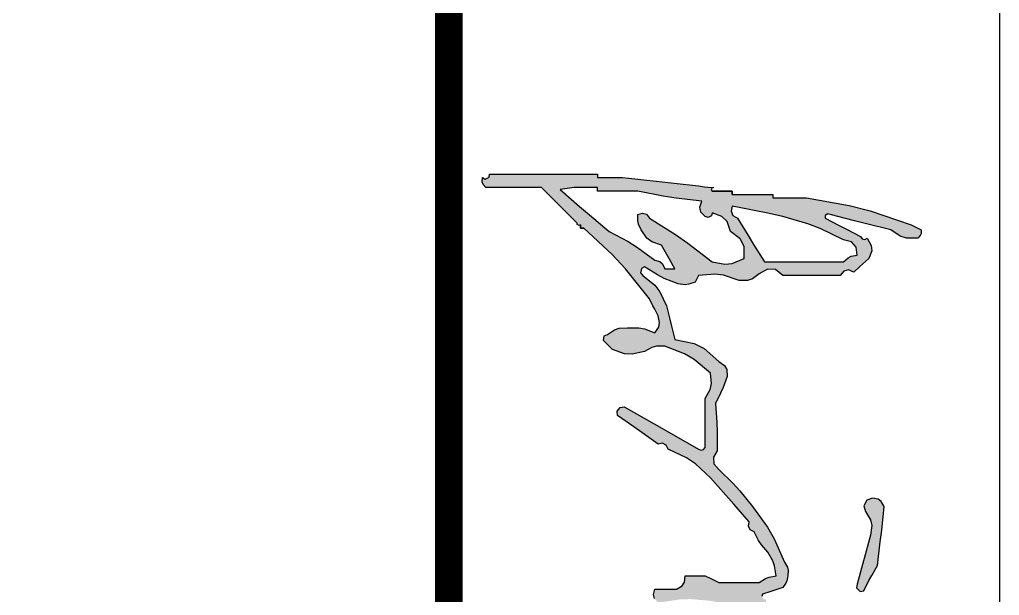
# Model space of a CAD drawing. Extents: x 31695611 to 39053694, y -59225 to 904195.
# Drawn here: x 38620636 to 38623661, y 759051 to 760829 of the extents above; entities that cross this region are included whole.
import ezdxf

# ---------------------------------------------------------------- set-up
doc = ezdxf.new("R2010")
doc.units = 0
doc.header["$LTSCALE"] = 1000
doc.header["$MEASUREMENT"] = 0
doc.layers.get('0').update_dxf_attribs({"linetype": 'CONTINUOUS'})
doc.layers.add('PUB_TITLE', color=4, linetype='CONTINUOUS')

# ---------------------------------------------------------------- blocks, each defined once
blk = doc.blocks.new('TK')
h = blk.add_hatch(color=247)
h.paths.add_polyline_path([(31013062.2, -82219.4), (31013065.3, -82209.5), (31013065.3, -82192.1), (31013061, -82188.5), (31013057.8, -82187.2), (31013052.2, -82186.9), (31013049.1, -82193.1), (31013047.6, -82196.3), (31013044.4, -82202.5), (31013023.1, -82265.7), (31013014.6, -82298.3), (31013002.8, -82364), (31013002.8, -82384.8), (31013002.8, -82395.2), (31013002.8, -82416.1), (31013000.7, -82416.1), (31012997.6, -82416.1), (31012997.6, -82441.1), (31012997.6, -82453.6), (31012997.6, -82478.6), (31012992.3, -82478.6), (31012992.3, -82509.8), (31012990.3, -82511), (31012986.9, -82509.3), (31012986.1, -82516.6), (31012985.6, -82521.3), (31012984.5, -82530.7), (31012980.4, -82568.2), (31012978.3, -82586.9), (31012974.1, -82624.4), (31012973.1, -82633.8), (31012972.5, -82638.5), (31012971.5, -82647.9), (31012971.5, -82663.5), (31012971.5, -82671.3), (31012971.5, -82686.9), (31012969.4, -82686.9), (31012966.3, -82686.9), (31012966.3, -82753.6), (31012966.3, -82787), (31012966.3, -82853.6), (31012970.9, -82854.1), (31012973.9, -82860), (31012971.5, -82864.1), (31012978.1, -82864.8), (31012982.3, -82863.4), (31012987.1, -82858.8), (31012987.1, -82824.5), (31012987.1, -82807.3), (31012987.1, -82772.9), (31013009, -82751), (31013020, -82740.1), (31013041.8, -82718.2), (31013044.1, -82718), (31013045.6, -82715), (31013044.4, -82713), (31013049.6, -82713), (31013049.6, -82707.8), (31013090.3, -82664), (31013112.4, -82643.5), (31013159, -82606.2), (31013169.5, -82601), (31013174.7, -82598.4), (31013185.1, -82593.2), (31013195.4, -82590.7), (31013202.5, -82592.2), (31013211.1, -82598.4), (31013205.1, -82614.2), (31013203.4, -82623.1), (31013203.3, -82640.1), (31013204.2, -82653.2), (31013206.5, -82660.3), (31013213.7, -82671.3), (31013215.8, -82676.2), (31013222.9, -82677.6), (31013226.8, -82673.9), (31013230.9, -82669.8), (31013233, -82667.7), (31013237.2, -82663.5), (31013243.8, -82644.8), (31013244.4, -82633.3), (31013239.8, -82614), (31013233.8, -82602.6), (31013232, -82595.7), (31013232, -82582.8), (31013243.8, -82552.3), (31013252.5, -82537.4), (31013273.6, -82512.4), (31013289.5, -82510.8), (31013298.7, -82512.6), (31013312.7, -82520.3), (31013342.9, -82520.3), (31013358, -82520.3), (31013388.2, -82520.3), (31013391.4, -82523.1), (31013392.3, -82526.6), (31013390.8, -82530.7), (31013364.6, -82576.4), (31013351.6, -82599.3), (31013325.7, -82645.3), (31013326.5, -82651.9), (31013332.1, -82656.4), (31013338.7, -82655.7), (31013356.2, -82630.5), (31013365.1, -82618), (31013383, -82593.2), (31013381.8, -82586.3), (31013384.6, -82580.7), (31013390.8, -82577.6), (31013404.4, -82549.1), (31013413.7, -82535.5), (31013435.1, -82512.4), (31013462.1, -82488.4), (31013475.7, -82476.4), (31013502.8, -82452.5), (31013509.7, -82453.7), (31013515.3, -82450.9), (31013518.5, -82444.7), (31013531.9, -82437.9), (31013538.3, -82433.6), (31013549.7, -82423.9), (31013563, -82416), (31013570.9, -82413.2), (31013586.2, -82410.9), (31013588.4, -82421.9), (31013590.6, -82427.4), (31013596.6, -82436.9), (31013596.6, -82461.9), (31013596.6, -82474.4), (31013596.6, -82499.4), (31013592.4, -82507.8), (31013590.3, -82511.9), (31013586.2, -82520.3), (31013586.2, -82532.8), (31013586.2, -82539), (31013586.2, -82551.5), (31013596, -82552.4), (31013601.9, -82556.1), (31013607, -82564.5), (31013607, -82578.1), (31013607, -82584.8), (31013607, -82598.4), (31013615.4, -82600), (31013621.2, -82598.6), (31013627.8, -82593.2), (31013622.9, -82560.2), (31013622.3, -82543.1), (31013625.2, -82509.8), (31013631.5, -82485.1), (31013634.1, -82472.5), (31013638.3, -82447.3), (31013640.4, -82447.3), (31013643.5, -82447.3), (31013643.5, -82421.3), (31013633.1, -82421.3), (31013633.1, -82423.4), (31013633.1, -82426.5), (31013627.8, -82426.5), (31013622.6, -82426.5), (31013622.6, -82430.2), (31013618.3, -82433.1), (31013614.8, -82431.7), (31013610.7, -82419.2), (31013608.6, -82412.9), (31013604.4, -82400.4), (31013597.9, -82395.9), (31013594, -82394.2), (31013586.2, -82392.6), (31013577.6, -82392.3), (31013572.8, -82393.5), (31013565.3, -82397.8), (31013529.1, -82413.9), (31013511.5, -82424.1), (31013479.4, -82447.3), (31013455.3, -82466.8), (31013443.8, -82477.3), (31013422.1, -82499.4), (31013413.4, -82506.9), (31013403.4, -82507.8), (31013393.4, -82502), (31013364.3, -82501.7), (31013349.6, -82502.2), (31013320.5, -82504.6), (31013304.2, -82496.6), (31013295.8, -82492.9), (31013278.8, -82486.4), (31013268.1, -82486.9), (31013261.5, -82490.6), (31013255.4, -82499.4), (31013235.5, -82522.2), (31013227.8, -82537.5), (31013221.5, -82567.1), (31013200.7, -82572.3), (31013190.3, -82574.9), (31013169.5, -82580.2), (31013147.9, -82590.2), (31013137.6, -82598.2), (31013122.6, -82616.6), (31013118.5, -82620.1), (31013111.9, -82618.8), (31013109.5, -82614), (31013121.8, -82594.2), (31013127.1, -82583.6), (31013135.6, -82561.9), (31013136.9, -82551.5), (31013136.3, -82545.8), (31013133, -82535.9), (31013128.8, -82533.8), (31013126.7, -82532.8), (31013122.6, -82530.7), (31013120.5, -82505.6), (31013122.2, -82492), (31013130.4, -82468.2), (31013130.4, -82455), (31013127.9, -82447.4), (31013120, -82436.9), (31013112.7, -82424.2), (31013113.5, -82412), (31013122.6, -82400.4), (31013122.6, -82365), (31013122.6, -82347.3), (31013122.6, -82311.9), (31013115.9, -82306.4), (31013114.1, -82299), (31013117.4, -82291.1), (31013108.7, -82281.9), (31013104.6, -82277.2), (31013096.5, -82267.6), (31013084.7, -82263.4), (31013076.2, -82264.1), (31013065.3, -82270.2), (31013066.9, -82274.2), (31013066, -82277.9), (31013062.7, -82280.6), (31013051.1, -82302.5), (31013045.4, -82313.4), (31013034, -82335.3), (31013030.3, -82335.3), (31013027.4, -82331), (31013028.8, -82327.5), (31013038.2, -82290), (31013042.9, -82271.3), (31013052.2, -82233.8)])
h.paths.add_polyline_path([(31013078.8, -82287.2), (31013091.3, -82285.8), (31013093.1, -82295), (31013095.5, -82299.8), (31013101.7, -82306.7), (31013101.7, -82355.6), (31013101.7, -82380.1), (31013101.7, -82429.1), (31013074.7, -82445.9), (31013061.2, -82454.2), (31013034, -82470.8), (31013030, -82477.6), (31013023.5, -82480.4), (31013015.8, -82478.6), (31013016.8, -82473.4), (31013017.3, -82470.8), (31013018.4, -82465.6), (31013023.6, -82439.5), (31013026.2, -82426.5), (31013031.4, -82400.4), (31013043.1, -82361.9), (31013050.4, -82342.9), (31013067.9, -82306.7), (31013070.7, -82294.5)], flags=16)
h.paths.add_polyline_path([(31013077.9, -82460.4), (31013096.5, -82460.4), (31013104.1, -82478.7), (31013105.3, -82490.3), (31013101.7, -82509.8), (31013072.9, -82547.1), (31013059.3, -82566.4), (31013034, -82606.2), (31013028.1, -82611), (31013026.3, -82617.3), (31013028.8, -82624.4), (31013038.4, -82624.4), (31013043.5, -82623.2), (31013052.2, -82619.2), (31013065.1, -82610.3), (31013070.7, -82602.8), (31013075.7, -82588), (31013090.3, -82579.6), (31013097.6, -82575.5), (31013112.2, -82567.1), (31013112.2, -82573.4), (31013112.2, -82576.5), (31013112.2, -82582.8), (31013104.7, -82586.1), (31013101.1, -82590.5), (31013099.1, -82598.4), (31013079.3, -82625.1), (31013070.3, -82639.3), (31013054.9, -82668.7), (31013029.1, -82699.1), (31013016, -82714.2), (31012989.7, -82744.2), (31012987.1, -82722.9), (31012987.1, -82710.9), (31012987.1, -82686.9), (31012989.2, -82686.9), (31012992.3, -82686.9), (31012992.3, -82661.9), (31012992.3, -82649.4), (31012992.3, -82624.4), (31013000.3, -82585.2), (31013003.4, -82565.3), (31013008, -82525.5), (31013017, -82528.9), (31013024.7, -82527.1), (31013031.4, -82520.3), (31013033.4, -82516), (31013030.8, -82510.8), (31013026.2, -82509.8), (31013031.5, -82494.5), (31013039.6, -82486.5), (31013054.9, -82481.2), (31013066.1, -82466.3)], flags=16)
h.paths.add_polyline_path([(31013570.5, -82254.6), (31013534.1, -82250.1), (31013515.9, -82248), (31013479.4, -82244.2), (31013471.6, -82248.6), (31013468, -82253.6), (31013466.4, -82262.4), (31013469.7, -82271.1), (31013478.3, -82275.4), (31013487.2, -82272.8), (31013500.1, -82265.3), (31013508.8, -82263.4), (31013523.7, -82265), (31013553.9, -82273.4), (31013569, -82277.6), (31013599.2, -82285.8), (31013605, -82286.8), (31013610.6, -82281.2), (31013609.6, -82275.4), (31013593.7, -82267.6), (31013585.9, -82263.4)], flags=17)
h.paths.add_polyline_path([(31013716.4, -82272.3), (31013716.4, -82257.7), (31013716.4, -82228.5), (31013722.2, -82219.4), (31013724, -82213.4), (31013724.2, -82202.5), (31013731.4, -82194.3), (31013733.5, -82187.2), (31013732, -82176.5), (31013725.4, -82171), (31013719.6, -82169.6), (31013711.2, -82171.2), (31013712.9, -82184.3), (31013710, -82193.1), (31013700.8, -82202.5), (31013700.8, -82223.3), (31013673.1, -82277), (31013661.9, -82305.7), (31013646.1, -82364), (31013638, -82374), (31013635.9, -82382.6), (31013638.3, -82395.2), (31013634.1, -82401.5), (31013632, -82404.6), (31013627.8, -82410.9), (31013627.8, -82426.5), (31013633.1, -82426.5), (31013633.1, -82424.4), (31013633.1, -82423.4), (31013633.1, -82421.3), (31013648.7, -82421.3), (31013663.1, -82371.2), (31013670.4, -82346.2), (31013685.1, -82296.3), (31013691.4, -82296.3), (31013694.5, -82296.3), (31013700.8, -82296.3), (31013697.6, -82307.5), (31013699.1, -82315.5), (31013706, -82324.9), (31013713.3, -82330.9), (31013714.4, -82340.9), (31013708.6, -82348.4), (31013704.9, -82353.5), (31013704.1, -82357.9), (31013706, -82364), (31013714.6, -82366.2), (31013721.7, -82363.5), (31013726.8, -82356.2), (31013740.9, -82346.5), (31013747.1, -82338.4), (31013752.9, -82322.3), (31013777.8, -82310.2), (31013789.8, -82302.1), (31013810.2, -82283.2), (31013817.7, -82279.6), (31013822.8, -82279), (31013831, -82280.6), (31013831.4, -82297.8), (31013829.1, -82307.4), (31013820.6, -82322.3), (31013813.2, -82338), (31013808.4, -82345.6), (31013797.1, -82358.8), (31013788.9, -82375.4), (31013782.7, -82383.3), (31013768.5, -82395.2), (31013769.7, -82402.1), (31013766.9, -82407.7), (31013760.7, -82410.9), (31013751.8, -82421.6), (31013748.3, -82428.5), (31013745.1, -82442.1), (31013748.6, -82448.6), (31013758.1, -82449.9), (31013763.3, -82444.7), (31013776.6, -82434.2), (31013782.9, -82428.4), (31013794.5, -82416.1), (31013801.1, -82416.8), (31013805.4, -82415.4), (31013810.2, -82410.9), (31013809.4, -82404.3), (31013810.9, -82400), (31013815.4, -82395.2), (31013819.5, -82395.2), (31013821.6, -82395.2), (31013825.8, -82395.2), (31013828.2, -82407.9), (31013826, -82416.4), (31013818, -82426.5), (31013816.2, -82438), (31013813.1, -82444.2), (31013805, -82452.5), (31013805.7, -82467.4), (31013803.9, -82475.7), (31013797.1, -82489), (31013794.9, -82502), (31013792.7, -82508.5), (31013786.7, -82520.3), (31013781.8, -82527.1), (31013782.9, -82535.7), (31013789.3, -82541.1), (31013803.9, -82532.8), (31013811.2, -82528.6), (31013825.8, -82520.3), (31013831.4, -82503.9), (31013836.7, -82495.7), (31013849.2, -82483.8), (31013860.8, -82454.2), (31013867.1, -82439.6), (31013880.5, -82410.9), (31013882.4, -82414.1), (31013884.6, -82415.6), (31013888.3, -82416.1), (31013888.3, -82441.1), (31013888.3, -82453.6), (31013888.3, -82478.6), (31013890.4, -82478.6), (31013893.5, -82478.6), (31013893.5, -82507.8), (31013893.5, -82522.3), (31013893.5, -82551.5), (31013895.6, -82551.5), (31013898.7, -82551.5), (31013898.7, -82609.9), (31013898.7, -82639), (31013898.7, -82697.4), (31013900.8, -82697.4), (31013903.9, -82697.4), (31013903.9, -82795.3), (31013903.9, -82844.3), (31013903.9, -82942.2), (31013906, -82942.2), (31013909.1, -82942.2), (31013909.1, -82994.3), (31013909.1, -83020.3), (31013909.1, -83072.4), (31013913.2, -83073.9), (31013914.6, -83079.6), (31013911.7, -83082.8), (31013908.9, -83086), (31013910.3, -83091.8), (31013914.3, -83093.3), (31013914.3, -83128.7), (31013914.3, -83146.4), (31013914.3, -83181.8), (31013916.4, -83181.8), (31013919.6, -83181.8), (31013919.6, -83242.2), (31013919.6, -83272.4), (31013919.6, -83332.9), (31013921.6, -83332.9), (31013924.8, -83332.9), (31013924.8, -83360), (31013924.8, -83373.5), (31013924.8, -83400.6), (31013926.8, -83400.6), (31013930, -83400.6), (31013930, -83421.4), (31013930, -83431.8), (31013930, -83452.7), (31013932.1, -83452.7), (31013935.2, -83452.7), (31013935.2, -83477.7), (31013935.2, -83490.2), (31013935.2, -83515.2), (31013937.3, -83515.2), (31013940.4, -83515.2), (31013940.4, -83538.1), (31013940.4, -83549.6), (31013940.4, -83572.5), (31013944.1, -83577.6), (31013950.8, -83578.7), (31013956, -83575.1), (31013965.4, -83557.7), (31013966.2, -83543.9), (31013958.6, -83525.6), (31013954.4, -83498.8), (31013953.9, -83484.9), (31013956, -83457.9), (31013951.9, -83439.1), (31013949.8, -83429.8), (31013945.6, -83411), (31013945.6, -83388.1), (31013945.6, -83376.6), (31013945.6, -83353.7), (31013943.5, -83353.7), (31013940.4, -83353.7), (31013940.4, -83297.4), (31013940.4, -83269.3), (31013940.4, -83213.1), (31013938.3, -83213.1), (31013935.2, -83213.1), (31013935.2, -83169.3), (31013935.2, -83147.4), (31013935.2, -83103.7), (31013933.1, -83103.7), (31013930, -83103.7), (31013930, -83043.2), (31013930, -83013), (31013930, -82952.6), (31013927.9, -82952.6), (31013924.8, -82952.6), (31013924.8, -82852.6), (31013924.8, -82802.6), (31013924.8, -82702.6), (31013922.7, -82702.6), (31013919.6, -82702.6), (31013919.6, -82642.1), (31013919.6, -82611.9), (31013919.6, -82551.5), (31013917.5, -82551.5), (31013914.3, -82551.5), (31013914.3, -82520.3), (31013914.3, -82504.6), (31013914.3, -82473.4), (31013907.3, -82433.7), (31013903.7, -82413.9), (31013896.1, -82374.4), (31013890.9, -82339.2), (31013886.1, -82321.5), (31013872.7, -82288.5), (31013858, -82278.5), (31013851.1, -82272.6), (31013838.8, -82259.8), (31013824.2, -82258.4), (31013816, -82259.5), (31013802.4, -82265), (31013785.6, -82279.4), (31013777.2, -82286.7), (31013760.7, -82301.5), (31013770.3, -82270.3), (31013778, -82255), (31013797.1, -82228.5), (31013800.5, -82225.8), (31013801.4, -82222.1), (31013799.7, -82218.1), (31013805, -82218.1), (31013805, -82207.7), (31013820.3, -82187.2), (31013826.4, -82175), (31013833.6, -82150.4), (31013839.6, -82138.7), (31013841.8, -82132.1), (31013844, -82119.2), (31013850.8, -82105.9), (31013852.5, -82097.6), (31013851.8, -82082.7), (31013848.1, -82082.2), (31013845.9, -82080.7), (31013844, -82077.5), (31013828, -82095.1), (31013820.7, -82104.6), (31013807.6, -82124.4), (31013782.8, -82176.9), (31013772.3, -82204.2), (31013755.5, -82259.8), (31013749.1, -82279.9), (31013742.6, -82290), (31013726.8, -82304.1), (31013722.8, -82305.6), (31013719.3, -82304.7), (31013716.4, -82301.5)])
h.paths.add_polyline_path([(31013808.5, -82367.3), (31013818, -82358.8), (31013834.4, -82345.7), (31013840.9, -82332.9), (31013841.4, -82311.9), (31013848.1, -82306.5), (31013853.8, -82305), (31013862.3, -82306.7), (31013859, -82314.6), (31013860.8, -82322), (31013867.5, -82327.5), (31013867.5, -82351.5), (31013867.5, -82363.5), (31013867.5, -82387.4), (31013864.3, -82396.8), (31013862.8, -82401.5), (31013859.7, -82410.9), (31013850.8, -82447.1), (31013841.7, -82465.4), (31013818, -82494.2), (31013822.9, -82457.6), (31013828.4, -82439.1), (31013844, -82405.7), (31013850.2, -82391.3), (31013849.4, -82380), (31013841.4, -82366.6), (31013833.2, -82368.1), (31013829, -82368.6), (31013820.6, -82369.2), (31013820.6, -82373.4), (31013820.6, -82375.4), (31013820.6, -82379.6), (31013812.3, -82381.7), (31013808.1, -82382.7), (31013799.7, -82384.8), (31013804.5, -82373)], flags=16)
at = {"color": 247}
for points in [[(31013049.6, -82713), (31013044.4, -82713), (31013049.6, -82713), (31013049.6, -82707.8), (31013049.6, -82713), (31013044.4, -82713), (31013045.6, -82715), (31013044.1, -82718), (31013041.8, -82718.2), (31013020, -82740.1), (31013009, -82751), (31012987.1, -82772.9), (31012987.1, -82807.3), (31012987.1, -82824.5), (31012987.1, -82858.8), (31012982.3, -82863.4), (31012978.1, -82864.8), (31012971.5, -82864.1), (31012973.9, -82860), (31012970.9, -82854.1), (31012966.3, -82853.6), (31012966.3, -82787), (31012966.3, -82753.6), (31012966.3, -82686.9), (31012968.4, -82686.9), (31012969.4, -82686.9), (31012971.5, -82686.9), (31012971.5, -82671.3), (31012971.5, -82663.5), (31012971.5, -82647.9), (31012972.5, -82638.5), (31012973.1, -82633.8), (31012974.1, -82624.4), (31012978.3, -82586.9), (31012980.4, -82568.2), (31012984.5, -82530.7), (31012985.6, -82521.3), (31012986.1, -82516.6), (31012987.1, -82507.2), (31012987.4, -82509.5), (31012990.3, -82511), (31012992.3, -82509.8), (31012992.3, -82478.6), (31012997.6, -82478.6), (31012997.6, -82453.6), (31012997.6, -82441.1), (31012997.6, -82416.1), (31012999.6, -82416.1), (31013000.7, -82416.1), (31013002.8, -82416.1), (31013002.8, -82395.2), (31013002.8, -82384.8), (31013002.8, -82364), (31013014.6, -82298.3), (31013023.1, -82265.7), (31013044.4, -82202.5), (31013047.6, -82196.3), (31013049.1, -82193.1), (31013052.2, -82186.9), (31013057.8, -82187.2), (31013061, -82188.5), (31013065.3, -82192.1), (31013065.3, -82209.5), (31013062.2, -82219.4), (31013052.2, -82233.8), (31013042.9, -82271.3), (31013038.2, -82290), (31013028.8, -82327.5), (31013027.4, -82331), (31013030.3, -82335.3), (31013034, -82335.3), (31013045.4, -82313.4), (31013051.1, -82302.5), (31013062.7, -82280.6), (31013066, -82277.9), (31013066.9, -82274.2), (31013065.3, -82270.2), (31013076.2, -82264.1), (31013084.7, -82263.4), (31013096.5, -82267.6), (31013104.6, -82277.2), (31013108.7, -82281.9), (31013117.4, -82291.1), (31013114.1, -82299), (31013115.9, -82306.4), (31013122.6, -82311.9), (31013122.6, -82347.3), (31013122.6, -82365), (31013122.6, -82400.4), (31013113.5, -82412), (31013112.7, -82424.2), (31013120, -82436.9), (31013127.9, -82447.4), (31013130.4, -82455), (31013130.4, -82468.2), (31013122.2, -82492), (31013120.5, -82505.6), (31013122.6, -82530.7), (31013126.7, -82532.8), (31013128.8, -82533.8), (31013133, -82535.9), (31013136.3, -82545.8), (31013136.9, -82551.5), (31013135.6, -82561.9), (31013127.1, -82583.6), (31013121.8, -82594.2), (31013109.5, -82614), (31013111.9, -82618.8), (31013118.5, -82620.1), (31013122.6, -82616.6), (31013137.6, -82598.2), (31013147.9, -82590.2), (31013169.5, -82580.2), (31013190.3, -82574.9), (31013200.7, -82572.3), (31013221.5, -82567.1), (31013227.8, -82537.5), (31013235.5, -82522.2), (31013255.4, -82499.4), (31013261.5, -82490.6), (31013268.1, -82486.9), (31013278.8, -82486.4), (31013295.8, -82492.9), (31013304.2, -82496.6), (31013320.5, -82504.6), (31013349.6, -82502.2), (31013364.3, -82501.7), (31013393.4, -82502), (31013403.4, -82507.8), (31013413.4, -82506.9), (31013422.1, -82499.4), (31013443.8, -82477.3), (31013455.3, -82466.8), (31013479.4, -82447.3), (31013511.5, -82424.1), (31013529.1, -82413.9), (31013565.3, -82397.8), (31013572.8, -82393.5), (31013577.6, -82392.3), (31013586.2, -82392.6), (31013594, -82394.2), (31013597.9, -82395.9), (31013604.4, -82400.4), (31013608.6, -82412.9), (31013610.7, -82419.2), (31013614.8, -82431.7), (31013618.3, -82433.1)], [(31013621.2, -82598.6), (31013615.4, -82600), (31013607, -82598.4), (31013607, -82584.8), (31013607, -82578.1), (31013607, -82564.5), (31013601.9, -82556.1), (31013596, -82552.4), (31013586.2, -82551.5), (31013586.2, -82539), (31013586.2, -82532.8), (31013586.2, -82520.3), (31013590.3, -82511.9), (31013592.4, -82507.8), (31013596.6, -82499.4), (31013596.6, -82474.4), (31013596.6, -82461.9), (31013596.6, -82436.9), (31013590.6, -82427.4), (31013588.4, -82421.9), (31013586.2, -82410.9), (31013570.9, -82413.2), (31013563, -82416), (31013549.7, -82423.9), (31013538.3, -82433.6), (31013531.9, -82437.9), (31013518.5, -82444.7), (31013515.3, -82450.9), (31013509.7, -82453.7), (31013502.8, -82452.5), (31013475.7, -82476.4), (31013462.1, -82488.4), (31013435.1, -82512.4), (31013413.7, -82535.5), (31013404.4, -82549.1), (31013390.8, -82577.6), (31013384.6, -82580.7), (31013381.8, -82586.3), (31013383, -82593.2), (31013365.1, -82618), (31013356.2, -82630.5), (31013338.7, -82655.7), (31013332.1, -82656.4), (31013326.5, -82651.9), (31013325.7, -82645.3), (31013351.6, -82599.3), (31013364.6, -82576.4), (31013390.8, -82530.7), (31013392.3, -82526.6), (31013391.4, -82523.1), (31013388.2, -82520.3), (31013358, -82520.3), (31013342.9, -82520.3), (31013312.7, -82520.3), (31013298.7, -82512.6), (31013289.5, -82510.8), (31013273.6, -82512.4), (31013252.5, -82537.4), (31013243.8, -82552.3), (31013232, -82582.8), (31013232, -82595.7), (31013233.8, -82602.6), (31013239.8, -82614), (31013244.4, -82633.3), (31013243.8, -82644.8), (31013237.2, -82663.5), (31013233, -82667.7), (31013230.9, -82669.8), (31013226.8, -82673.9), (31013222.9, -82677.6), (31013215.8, -82676.2), (31013213.7, -82671.3), (31013206.5, -82660.3), (31013204.2, -82653.2), (31013203.3, -82640.1), (31013203.4, -82623.1), (31013205.1, -82614.2), (31013211.1, -82598.4), (31013202.5, -82592.2), (31013195.4, -82590.7), (31013185.1, -82593.2), (31013174.7, -82598.4), (31013169.5, -82601), (31013159, -82606.2), (31013112.4, -82643.5), (31013090.3, -82664), (31013049.6, -82707.8), (31013049.6, -82713), (31013044.4, -82713), (31013049.6, -82713), (31013044.4, -82713), (31013045.6, -82715), (31013044.1, -82718), (31013041.8, -82718.2), (31013020, -82740.1), (31013009, -82751), (31012987.1, -82772.9), (31012987.1, -82807.3), (31012987.1, -82824.5), (31012987.1, -82858.8), (31012982.3, -82863.4), (31012978.1, -82864.8), (31012971.5, -82864.1), (31012973.9, -82860), (31012970.9, -82854.1), (31012966.3, -82853.6), (31012966.3, -82787), (31012966.3, -82753.6), (31012966.3, -82686.9), (31012968.4, -82686.9), (31012969.4, -82686.9), (31012971.5, -82686.9), (31012971.5, -82671.3), (31012971.5, -82663.5), (31012971.5, -82647.9), (31012972.5, -82638.5), (31012973.1, -82633.8), (31012974.1, -82624.4), (31012978.3, -82586.9), (31012980.4, -82568.2), (31012984.5, -82530.7), (31012985.6, -82521.3), (31012986.1, -82516.6), (31012987.1, -82507.2), (31012987.4, -82509.5), (31012990.3, -82511), (31012992.3, -82509.8), (31012992.3, -82478.6), (31012992.3, -82509.8), (31012992.3, -82478.6), (31012992.3, -82509.8), (31012992.3, -82478.6), (31012997.6, -82478.6), (31012992.3, -82478.6), (31012997.6, -82478.6), (31012997.6, -82453.6), (31012997.6, -82441.1), (31012997.6, -82416.1), (31012999.6, -82416.1), (31013000.7, -82416.1), (31013002.8, -82416.1), (31013002.8, -82395.2), (31013002.8, -82384.8), (31013002.8, -82364), (31013014.6, -82298.3), (31013023.1, -82265.7), (31013044.4, -82202.5), (31013047.6, -82196.3), (31013049.1, -82193.1), (31013052.2, -82186.9), (31013057.8, -82187.2), (31013061, -82188.5), (31013065.3, -82192.1), (31013065.3, -82209.5), (31013062.2, -82219.4), (31013052.2, -82233.8), (31013042.9, -82271.3), (31013038.2, -82290), (31013028.8, -82327.5), (31013027.4, -82331), (31013030.3, -82335.3), (31013034, -82335.3), (31013045.4, -82313.4), (31013051.1, -82302.5), (31013062.7, -82280.6), (31013066, -82277.9), (31013066.9, -82274.2), (31013065.3, -82270.2), (31013076.2, -82264.1), (31013084.7, -82263.4), (31013096.5, -82267.6), (31013104.6, -82277.2), (31013108.7, -82281.9), (31013117.4, -82291.1), (31013114.1, -82299), (31013115.9, -82306.4), (31013122.6, -82311.9), (31013122.6, -82347.3), (31013122.6, -82365), (31013122.6, -82400.4), (31013113.5, -82412), (31013112.7, -82424.2), (31013120, -82436.9), (31013127.9, -82447.4), (31013130.4, -82455), (31013130.4, -82468.2), (31013122.2, -82492), (31013120.5, -82505.6), (31013122.6, -82530.7), (31013126.7, -82532.8), (31013128.8, -82533.8), (31013133, -82535.9), (31013136.3, -82545.8), (31013136.9, -82551.5), (31013135.6, -82561.9), (31013127.1, -82583.6), (31013121.8, -82594.2), (31013109.5, -82614), (31013111.9, -82618.8), (31013118.5, -82620.1), (31013122.6, -82616.6), (31013137.6, -82598.2), (31013147.9, -82590.2), (31013169.5, -82580.2), (31013190.3, -82574.9), (31013200.7, -82572.3), (31013221.5, -82567.1), (31013227.8, -82537.5), (31013235.5, -82522.2), (31013255.4, -82499.4), (31013261.5, -82490.6), (31013268.1, -82486.9), (31013278.8, -82486.4), (31013295.8, -82492.9), (31013304.2, -82496.6), (31013320.5, -82504.6), (31013349.6, -82502.2), (31013364.3, -82501.7), (31013393.4, -82502), (31013403.4, -82507.8), (31013413.4, -82506.9), (31013422.1, -82499.4), (31013443.8, -82477.3), (31013455.3, -82466.8), (31013479.4, -82447.3), (31013511.5, -82424.1), (31013529.1, -82413.9), (31013565.3, -82397.8), (31013572.8, -82393.5), (31013577.6, -82392.3), (31013586.2, -82392.6), (31013594, -82394.2), (31013597.9, -82395.9), (31013604.4, -82400.4), (31013608.6, -82412.9), (31013610.7, -82419.2), (31013614.8, -82431.7), (31013618.3, -82433.1)], [(31013621.2, -82598.6), (31013615.4, -82600), (31013607, -82598.4), (31013607, -82584.8), (31013607, -82578.1), (31013607, -82564.5), (31013601.9, -82556.1), (31013596, -82552.4), (31013586.2, -82551.5), (31013586.2, -82539), (31013586.2, -82532.8), (31013586.2, -82520.3), (31013590.3, -82511.9), (31013592.4, -82507.8), (31013596.6, -82499.4), (31013596.6, -82474.4), (31013596.6, -82461.9), (31013596.6, -82436.9), (31013590.6, -82427.4), (31013588.4, -82421.9), (31013586.2, -82410.9), (31013570.9, -82413.2), (31013563, -82416), (31013549.7, -82423.9), (31013538.3, -82433.6), (31013531.9, -82437.9), (31013518.5, -82444.7), (31013515.3, -82450.9), (31013509.7, -82453.7), (31013502.8, -82452.5), (31013475.7, -82476.4), (31013462.1, -82488.4), (31013435.1, -82512.4), (31013413.7, -82535.5), (31013404.4, -82549.1), (31013390.8, -82577.6), (31013384.6, -82580.7), (31013381.8, -82586.3), (31013383, -82593.2), (31013365.1, -82618), (31013356.2, -82630.5), (31013338.7, -82655.7), (31013332.1, -82656.4), (31013326.5, -82651.9), (31013325.7, -82645.3), (31013351.6, -82599.3), (31013364.6, -82576.4), (31013390.8, -82530.7), (31013392.3, -82526.6), (31013391.4, -82523.1), (31013388.2, -82520.3), (31013358, -82520.3), (31013342.9, -82520.3), (31013312.7, -82520.3), (31013298.7, -82512.6), (31013289.5, -82510.8), (31013273.6, -82512.4), (31013252.5, -82537.4), (31013243.8, -82552.3), (31013232, -82582.8), (31013232, -82595.7), (31013233.8, -82602.6), (31013239.8, -82614), (31013244.4, -82633.3), (31013243.8, -82644.8), (31013237.2, -82663.5), (31013233, -82667.7), (31013230.9, -82669.8), (31013226.8, -82673.9), (31013222.9, -82677.6), (31013215.8, -82676.2), (31013213.7, -82671.3), (31013206.5, -82660.3), (31013204.2, -82653.2), (31013203.3, -82640.1), (31013203.4, -82623.1), (31013205.1, -82614.2), (31013211.1, -82598.4), (31013202.5, -82592.2), (31013195.4, -82590.7), (31013185.1, -82593.2), (31013174.7, -82598.4), (31013169.5, -82601), (31013159, -82606.2), (31013112.4, -82643.5), (31013090.3, -82664), (31013049.6, -82707.8)]]:
    blk.add_lwpolyline(points, dxfattribs=at)
for points in [[(31013599.2, -82285.8), (31013605, -82286.8), (31013610.6, -82281.2), (31013609.6, -82275.4), (31013593.7, -82267.6), (31013585.9, -82263.4), (31013570.5, -82254.6), (31013534.1, -82250.1), (31013515.9, -82248), (31013479.4, -82244.2), (31013471.6, -82248.6), (31013468, -82253.6), (31013466.4, -82262.4), (31013469.7, -82271.1), (31013478.3, -82275.4), (31013487.2, -82272.8), (31013500.1, -82265.3), (31013508.8, -82263.4), (31013523.7, -82265), (31013553.9, -82273.4), (31013569, -82277.6)], [(31013015.8, -82478.6), (31013023.5, -82480.4), (31013030, -82477.6), (31013034, -82470.8), (31013061.2, -82454.2), (31013074.7, -82445.9), (31013101.7, -82429.1), (31013101.7, -82380.1), (31013101.7, -82355.6), (31013101.7, -82306.7), (31013095.5, -82299.8), (31013093.1, -82295), (31013091.3, -82285.8), (31013078.8, -82287.2), (31013070.7, -82294.5), (31013067.9, -82306.7), (31013050.4, -82342.9), (31013043.1, -82361.9), (31013031.4, -82400.4), (31013026.2, -82426.5), (31013023.6, -82439.5), (31013018.4, -82465.6), (31013017.3, -82470.8), (31013016.8, -82473.4)], [(31012989.7, -82744.2), (31013016, -82714.2), (31013029.1, -82699.1), (31013054.9, -82668.7), (31013070.3, -82639.3), (31013079.3, -82625.1), (31013099.1, -82598.4), (31013101.1, -82590.5), (31013104.7, -82586.1), (31013112.2, -82582.8), (31013112.2, -82576.5), (31013112.2, -82573.4), (31013112.2, -82567.1), (31013097.6, -82575.5), (31013090.3, -82579.6), (31013075.7, -82588), (31013070.7, -82602.8), (31013065.1, -82610.3), (31013052.2, -82619.2), (31013043.5, -82623.2), (31013038.4, -82624.4), (31013028.8, -82624.4), (31013026.3, -82617.3), (31013028.1, -82611), (31013034, -82606.2), (31013059.3, -82566.4), (31013072.9, -82547.1), (31013101.7, -82509.8), (31013105.3, -82490.3), (31013104.1, -82478.7), (31013096.5, -82460.4), (31013077.9, -82460.4), (31013066.1, -82466.3), (31013054.9, -82481.2), (31013039.6, -82486.5), (31013031.5, -82494.5), (31013026.2, -82509.8), (31013030.8, -82510.8), (31013033.4, -82516), (31013031.4, -82520.3), (31013024.7, -82527.1), (31013017, -82528.9), (31013008, -82525.5), (31013003.4, -82565.3), (31013000.3, -82585.2), (31012992.3, -82624.4), (31012992.3, -82649.4), (31012992.3, -82661.9), (31012992.3, -82686.9), (31012990.3, -82686.9), (31012989.2, -82686.9), (31012987.1, -82686.9), (31012987.1, -82710.9), (31012987.1, -82722.9)]]:
    blk.add_lwpolyline(points, close=True, dxfattribs=at)
at = {"layer": 'PUB_TITLE'}
for p, q in [((31008732.1, -82066.2), (31014342.1, -82066.2)), ((31008732.1, -82916.2), (31014342.1, -82916.2))]:
    blk.add_line(p, q, dxfattribs=at)
at = {"layer": 'PUB_TITLE', "const_width": 42.5}
blk.add_lwpolyline([(31008732.1, -82916.2), (31014342.1, -82916.2)], dxfattribs=at)

msp = doc.modelspace()

# ---------------------------------------------------------------- block references
at = {"xscale": 2, "yscale": 2, "zscale": 2, "rotation": 270}
msp.add_blockref('TK', (38787793.1, 62786284.7), dxfattribs=at)
msp.add_blockref('TK', (38787793.1, 62786284.7), dxfattribs=at)

doc.saveas('drawing.dxf')
